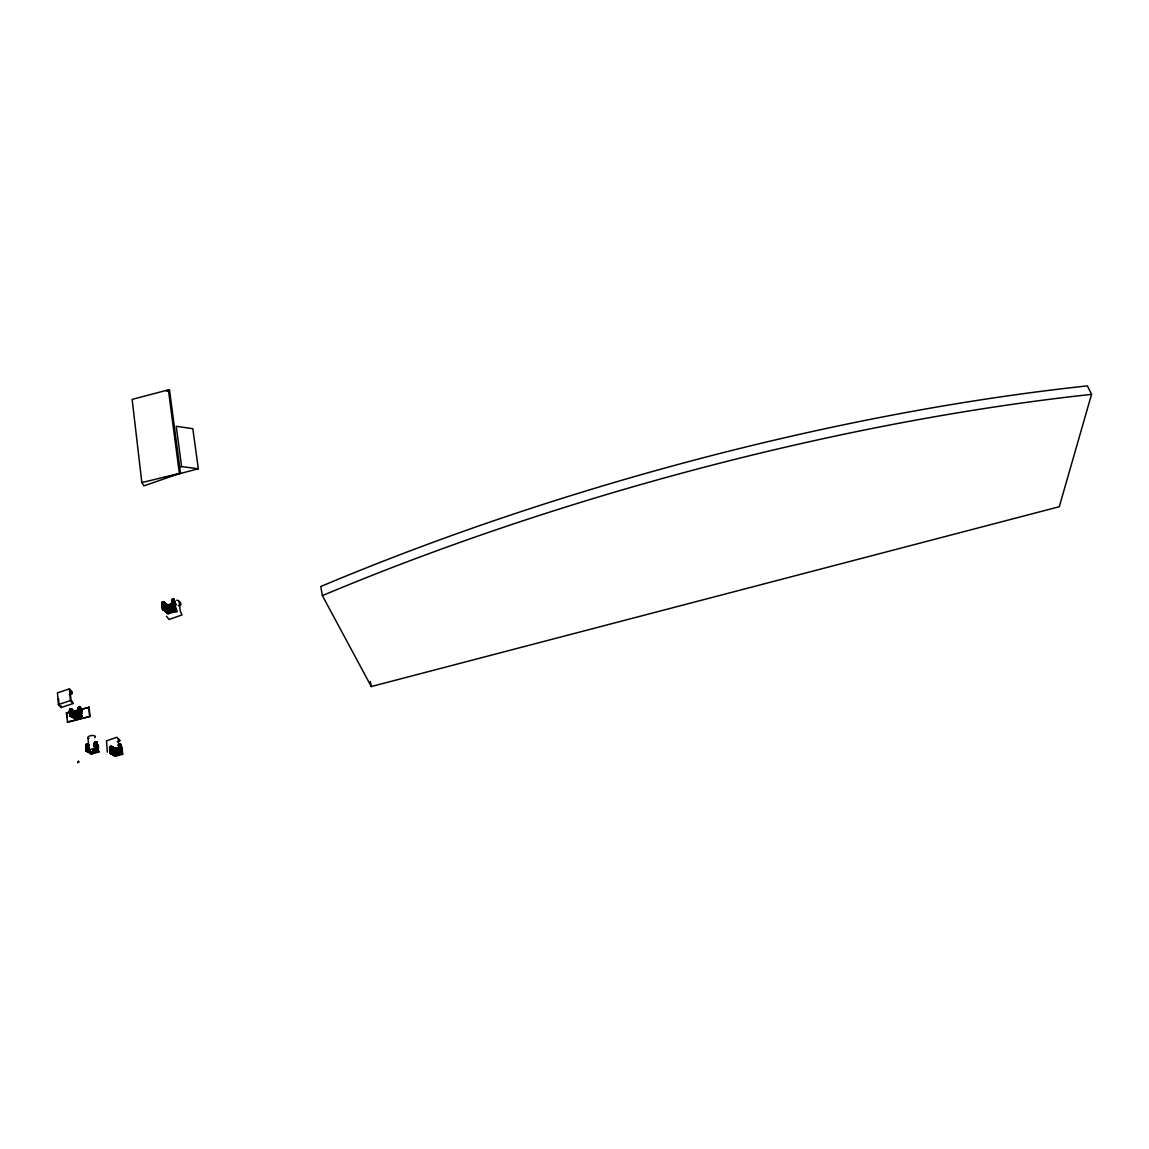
<?xml version="1.0" encoding="UTF-8"?>
<svg xmlns="http://www.w3.org/2000/svg" width="1149" height="1149" viewBox="0 0 1149 1149"><rect width="100%" height="100%" fill="white"/><g stroke="black" fill="none" stroke-linecap="round" stroke-linejoin="round"><path stroke-width="1.5" d="M82.182 716.99C81.938 714.836 75.719 715.166 78.793 706.922C82.01 703.087 81.45 724.674 79.856 712.064M120.832 745.744L119.798 744.006L120.875 744.681L119.841 744.451L120.056 746.907L120.875 744.653L119.137 744.265L120.746 753.859L119.367 753.615L119.065 750.57L121.392 753.169L119.855 751.475L121.22 753.313L118.16 754.95L119.151 744.193L120.832 744.552L121.449 750.383L119.022 750.627L118.29 738.62M120.329 745.414L120.329 744.092L120.688 751.819L121.277 750.139L119.309 750.484L119.424 744.179L118.376 745.112L118.936 745.758M69.629 710.326L71.037 709.048L73.292 710.944L75.705 711.145L76.452 715.037L78.132 715.023L78.491 713.543L80.689 714.865L78.491 713.472L79.654 716.99L80.947 715.64L79.87 712.165L80.803 712.71L79.238 712.998L79.468 706.75L80.502 707.396L79.798 709.651M71.841 716.445L70.936 709.034L71.841 716.445L69.974 715.798L71.597 715.741L72.918 717.579L73.68 716.703L73.076 710.843L71.827 710.211L75.173 711.49L78.778 710.613L78.85 713.5L80.961 713.098L80.416 713.859L80.803 712.811L79.195 712.768M79.654 716.99C78.118 717.091 79.353 713.443 77.73 715.238C75.978 721.888 75.216 707.296 76.222 717.22C73.751 720.006 71.841 715.181 71.812 715.238M80.258 714.391C75.935 709.048 79.913 704.639 78.706 707.913M82.197 713.673L81.967 710.972C79.698 703.676 78.132 709.005 78.319 707.253M81.967 710.972L80.559 708.804L81.708 710.556M88.143 751.374L86.276 750.958L87.942 750.915L88.186 751.647L86.505 751.187L91.647 754.017L98.512 752.15L98.34 745.787L96.66 744.38M98.814 751.762L95.453 749.335L98.182 752.308C93.758 748.114 97.421 738.304 96.301 742.699C97.751 741.249 89.723 742.498 97.047 749.737M114.699 748.502L115.058 751.001C111.238 739.697 110.993 757.248 111.798 753.643C107.676 752.595 119.726 759.015 115.46 751.202M119.869 754.333L118.692 754.807L118.39 752.336L116.983 752.538L116.106 751.389L117.141 748.071L118.993 747.554L115.618 748.717L111.97 747.784M164.996 604.403L165.197 605.15C165.226 603.843 169.205 605.509 170.885 604.388C175.38 600.252 169.205 609.544 171.388 604.503C174.217 600.841 170.296 608.51 174.964 605.868C171.689 610.607 174.346 600.482 171.115 604.618C167.84 606.327 165.126 604.259 163.776 602.263C169.535 610.938 160.271 611.483 169.09 611.814C166.203 601.516 172.709 614.026 167.309 612.216C161.707 611.527 166.576 605.825 163.847 602.019M172.407 603.57L172.307 607.534L174.907 608.913L174.806 609.961L169.693 612.302L169.564 609.114C170.526 597.825 182.806 625.142 173.858 602.794L174.878 604.144M70.764 709.062C72.976 707.08 72.229 720.653 72.646 715.138M71.827 710.542L73.421 712.107L71.913 710.01L73.119 717.665L75.676 717.78L75.173 711.49L76.193 711.087L74.369 711.059L75.446 711.49L75.949 717.766L77.601 716.66L77.615 715.267L78.146 717.493L81.076 714.951L82.426 716.373M78.692 710.312C79.295 713.428 78.706 712.222 76.653 712.911C73.55 709.594 81.866 710.786 76.207 711.231M78.089 708.244L78.75 707.497M77.859 716.703L78.304 714.85L78.908 717.321L78.132 715.023L77.902 716.933M77.73 717.22C77.5 716.459 82.57 716.717 79.884 712.265M80.157 707.54L79.741 706.764L79.87 707.698M97.234 747.827C97.435 746.563 97.665 752.509 90.197 752.897C88.286 751.446 87.927 750.757 89.679 751.575C95.755 752.696 86.52 753.399 90.958 752.064A3.749 1.537 -7.5 0 1 90.872 749.335A3.749 1.537 -7.5 0 1 96.573 749.967L98.613 752.064M112.401 754.534L111.381 746.433L109.816 747.611M112.559 747.18L110.534 746.922L112.099 746.577L112.372 754.146L113.622 755.065L114.268 751.13L113.607 750.728L113.593 751.647L113.363 748.329L111.324 746.347L114.785 748.703L118.979 747.496M119.798 750.297C119.869 750.958 120.688 753.873 117.873 754.031C115.029 754.304 116.308 747.338 115.518 754.52C116.48 757.708 115.92 744.523 115.618 755.252C111.051 756.085 115.46 748.444 111.755 747.31C111.036 746.635 108.839 747.74 110.721 746.39C114.196 749.392 109.6 755.396 111.798 753.543C111.683 755.654 109.27 738.807 115.704 751.489C117.026 758.685 114.081 752.021 112.401 753.457C113.392 756.301 114.929 749.205 111.482 746.778M164.522 609.746L163.086 601.961L163.876 610.148L162.943 609.961L164.379 609.817L162.785 609.832L164.537 610.162L164.077 609.473L165.355 608.783L162.842 609.904L164.522 610.306L163.733 601.99M75.26 711.389L75.963 713.816L76.308 711.418L76.538 712.998L75.705 717.579M78.75 761.414C77.213 762.247 78.692 761.888 78.391 761.485M94.936 752.308L93.428 752.839L93.773 750.369C93.457 754.161 91.762 752.609 93.988 750.326L94.534 752.595L97.392 750.771L93.959 752.667L93.543 750.369M113.78 754.06L112.861 754.721L114.096 751.288M164.637 609.243C160.917 610.765 166.232 609.071 162.698 609.631C164.652 608.166 164.336 610.076 164.795 608.482L164.02 602.234L162.081 602.234L163.172 602.665M71.798 716.186C67.719 711.461 72.387 701.723 72.042 716.962M74.886 717.752L74.628 713.687L75.173 717.68M86.721 744.193L85.687 745.098L87.583 744.696L85.687 745.098L87.353 744.164L88.243 751.906M85.73 744.954C89.047 745.701 84.609 743.504 87.683 745.083M114.828 751.245C113.421 749.392 116.25 754.146 114.34 755.152C113.191 756.803 113.909 746.994 113.593 753.859C112.703 738.735 109.715 750.886 113.694 754.405M162.641 603.383L161.636 602.909L162.828 602.607M163.79 602.378C160.975 602.205 162.196 602.88 162.612 602.593M162.239 602.291L162.612 608.769L162.253 602.22L161.865 603.34L163.259 601.947L164.206 608.783M71.798 716.315L69.974 715.798L71.655 715.999M77.514 715.296C78.089 717.278 76.61 719.389 76.452 715.037C75.935 717.938 79.453 718.642 77.73 715.238M78.764 717.12L78.505 713.414L80.961 715.511L79.899 712.897L80.674 712.667L79.353 713.17L80.473 712.639M87.942 737.557L89.148 750.656L88.387 751.604L89.004 750.311L89.292 751.403L88.487 751.992L89.148 750.484L88.401 751.748L89.593 751.647L88.803 752.336L89.407 751.403M95.065 746.218C96.746 751.532 97.047 750.943 96.602 751.403M95.525 747.985C97.694 752.38 95.252 747.841 96.918 748.617C95.482 750.268 96.717 739.252 96.76 742.469M97.22 748.013C96.243 748.789 98.484 749.105 95.654 747.942M97.277 748.085C95.841 752.782 98.656 742.527 96.013 741.737M115.259 754.749C115.475 747.295 116.135 748.588 117.04 748.157M121.449 750.354C119.841 751.575 123.101 749.981 119.884 750.642L119.913 753.543L121.018 753.6L120.099 750.441L120.889 753.73L120.142 753.83M172.795 599.505L173.829 609.229L175.668 611.685L168.214 613.623C165.327 605.911 169.276 605.94 168.041 611.483M173.427 606.299C180.02 607.433 170.626 595.326 174.145 599.577C174.117 601.272 173.427 598.572 174.002 599.448C172.551 597.638 173.743 609.702 173.197 605.954M78.434 761.873L77.83 762.433L77.988 761.658M74.958 717.565C77.672 713.716 73.608 710.886 70.663 709.134C68.48 710.082 71.425 710.527 69.558 709.551M72.358 715.123C70.922 721.242 67.001 708.315 70.735 710.154M71.195 716.244C71.181 719.059 69.629 709.565 70.506 709.407M72.344 715.238C69.199 717.22 69.457 706.463 70.477 709.579M78.046 710.7C75.863 715.109 79.267 706.807 77.658 712.524C77.873 707.741 79.166 713.917 77.974 710.599M78.735 707.166L80.358 707.152M112.487 747.065L113.334 753.672L113.593 750.714L114.44 751.173L114.354 755.223L115.518 756.301L122.57 754.247L122.167 748.042L120.846 745.873L122.124 747.942M120.544 751.618L121.449 750.383L120.659 751.503L121.449 750.412L120.817 751.331L119.755 744.064L120.832 744.552L119.869 743.992L120.875 744.681L119.999 744.135L118.404 745.514L120.832 744.552L119.841 745.17M122.182 748.143L120.803 746.132L121.377 747.64M175.668 604.704L174.102 601.142M74.398 713.802L73.407 713.4L73.407 714.319L73.148 710.872L71.798 709.981L73.45 711.992C73.881 707.612 74.139 719.102 75.015 717.335M74.699 718.8L73.206 717.148L75.317 718.929C72.717 717.68 76.94 714.003 75.733 711.475L76.049 713.586L75.935 711.073M79.927 707.482L79.425 706.764L79.927 716.732M80.085 713.285C81.522 713.256 79.812 713.658 80.487 713.141M96.961 742.484C95.827 738.577 97.205 752.724 98.196 750.857C96.473 747.511 94.534 748.976 97.392 750.498M118.606 747.927C121.277 749.019 114.685 751.848 117.112 748.416C120.243 744.581 118.088 754.362 118.864 747.568M116.609 748.258L116.178 751.101L116.365 748.301L113.65 748.157L115.13 755.166M120.185 754.247L118.907 750.915L121.492 753.098L120.573 744.322L121.263 752.222L120.085 751.891L122.57 754.247L118.921 751.087M172.968 603.11C164.293 603.211 173.485 616.826 165.068 609.387M170.885 604.388L170.957 606.6L169.406 604.834L170.181 606.887L169.894 604.963L164.824 604.144L167.438 604.747L168.214 607.965M172.795 606.141C177.836 617.07 171.215 595.469 174.447 600.08M70.52 710.139L70.663 709.378M75.733 711.375L76.222 713.314L77.787 710.671M78.103 761.672L77.644 761.931M80.818 716.244C79.741 712.811 81.565 712.71 80.315 713.213M93.658 750.369L93.701 751.819L93.414 750.354C94.232 753.184 87.626 751.992 91.647 754.017C87.381 751.834 91.36 752.25 89.995 752.466M80.918 713.084L79.094 713.673L78.836 716.229L78.778 713.802L81.579 716.2M117.787 748.229C118.548 753.155 117.27 746.218 118.017 748.071M74.426 713.888C72.674 711.748 76.265 716.287 74.383 717.694M75.03 717.105C71.525 714.951 72.459 717.062 72.631 715.353C72.703 719.245 70.376 706.247 73.076 710.843M118.376 745.112L120.616 744.394L118.936 745.399M118.692 744.552L118.534 745.615L119.352 744.135M119.18 744.337L118.62 745.543M118.462 744.969L119.108 744.351L118.577 744.969M120.846 753.643C124.293 754.304 116.164 749.708 120.674 752.064M167.266 607.72L166.533 607.29L166.131 612.029L165.93 611.268L168.214 613.623L165.916 611.225L167.237 612.115L167.553 611.282L166.792 604.992L163.934 602.162L165.628 604.46L166.232 610.636L165.384 611.067M165.456 604.202C162.54 596.302 167.467 614.974 165.513 611.383M165.959 611.541C168.644 615.505 165.269 593.631 165.399 610.851C165.384 608.281 165.083 610.22 165.614 609.501M165.499 610.033L165.643 609.157L164.968 610.55M165.212 610.291L165.643 609.415L165.341 610.363M174.217 600.137L173.829 599.361L174.045 600.338M88.128 751.503L86.276 750.958L85.787 744.71L86.893 744.107L88.186 744.451L88.832 750.24L86.635 751.231L86.405 744.308L85.73 744.969L87.425 744.092L88.645 745.04L87.338 744.078L88.473 752.25M88.171 750.441C87.223 750.455 87.97 754.261 87.08 744.121C90.9 754.606 83.374 750.699 88.1 750.9M111.467 746.678C108.71 747.209 111.539 747.152 111.036 746.778C108.954 743.188 113.22 763.697 110.405 748.976M110.39 747.381L110.203 746.606L110.089 747.353M121.162 753.155L119.209 750.441L119.352 753.5L119.051 750.742L119.999 751.762L119.295 750.383L119.352 753.5L118.921 750.843M164.393 610.263L162.641 609.688L164.379 610.047M167.467 608.238C168.084 618.851 161.162 590.916 166.677 607.749M172.925 603.211C173.212 611.57 171.819 600.712 172.307 607.39C174.203 609.071 172.091 602.248 172.264 603.929C173.844 606.773 167.668 614.701 174.059 610.679C176.257 609.659 173.485 608.08 172.307 606.916C170.311 599.505 175.237 607.146 172.767 606.931C171.488 585.861 172.723 615.045 173.571 607.103M86.232 744.308C85.687 744.293 87.123 745.486 87.511 744.681C83.575 741.45 88.545 759.618 86.965 744.337M96.43 751.058L95.051 752.035M111.51 747.496C106.972 746.204 114.871 745.945 114.44 751.173M166.864 607.606L166.059 607.132L166.548 610.693L166.059 607.29M173.844 600.324L174.088 599.548L173.858 600.439M122.397 754.419L120.631 753.385L120.171 750.326L120.171 753.342M164.494 608.941L163.833 609.544L162.957 601.975L164.522 602.536L165.47 611.699M172.594 606.299C173.93 610.737 172.206 600.812 172.795 606.471C171.646 608.539 175.567 613.796 173.556 606.686M72.172 716.502C72.962 715.712 72.933 717.278 72.789 716.847C75.848 705.012 71.626 724.804 74.742 714.549M73.191 710.858C72.157 717.967 75.303 721.242 75.173 711.49L75.59 714.175M120.458 750.441L120.889 750.8M162.239 602.722L162.426 609.343L163.689 610.133L164.178 609.315M169.334 612.331C174.246 612.589 167.524 603.871 172.709 603.685M119.194 754.634L118.85 751.805L119.194 754.692L118.39 754.821L117.873 752.595L117.873 754.031L115.877 754.29L115.604 748.358L114.268 748.459M173.844 609.76L174.002 608.755L174.361 610.378M74.599 714.333C72.703 707.712 74.412 712.251 70.75 709.12M72.847 716.559L72.43 715.64M120.947 753.529L121.923 753.557L121.435 752.911L122.182 754.548M169.679 612.23L169.133 608.654L170.957 612.044M75.733 717.364L76.452 715.037L76.926 716.904M80.286 713.931L80.89 713.227M95.353 742.872L96.875 742.283M166.332 611.44L167.395 612.719L166.275 611.799L167.065 607.893M176.4 610.952L172.249 607.146L174.591 608.812M174.418 609.027L174.016 609.961M74.786 714.463C77.198 712.567 73.723 719.59 76.753 717.507M80.1 715.841L79.899 712.452M85.916 745.371L86.146 744.523M98.757 751.877C97.148 752.021 91.934 744.954 95.424 741.952M165.255 604.977L165.197 605.106C166.519 602.765 165.858 609.214 167.28 607.821M165.887 611.929L166.792 611.483M79.338 713.328C77.96 711.877 80.645 717.12 79.338 712.725M88.76 751.69C90.168 750.828 87.252 750.886 87.64 750.441M172.623 599.879L174.375 599.993L175.696 610.133L174.102 607.835L173.183 599.318L174.447 600.108M174.318 599.936L173.413 600.281L174.26 599.835M80.602 712.696C77.428 712.811 80.171 716.775 81.766 717.235L76.926 718.498M111.439 747.08L109.887 746.749M96.775 749.119L96.889 748.243M97.636 751.59L96.545 742.024L96.889 744.021M112.674 752.48L111.611 753.845L111.884 752.466M117.758 752.624L118.333 754.735M120.53 751.489L120.904 750.613M89.723 752.236L90.426 753.27L89.737 749.407L90.024 751.848L89.148 752.193M71.195 716.172C69.299 716.674 71.927 714.405 71.784 715.77M174.705 606.241L174.102 607.663L175.021 605.925M110.677 746.951L109.6 747.338L110.146 746.577M173.327 611.282L171.46 604.36L172.12 603.914L172.077 606.816L171.23 604.46M74.24 714.046L73.55 717.148M173.93 608.338L172.896 607.706L174.16 608.295M163.373 609.544C162.928 608.525 162.828 611.857 163.847 608.424M166.533 610.938L166.648 607.433M171.258 610.952C171.445 604.905 175.898 612.546 169.377 611.67M88.617 745.17L87.554 744.408M88.674 751.259C90.498 750.627 86.434 751.389 87.769 750.067M87.539 751.446L86.276 750.958L87.654 751.101M114.397 755.08L114.814 754.218M114.656 754.304C116.006 748.918 112.071 746.218 113.507 749.435L111.913 747.022M113.363 754.376L113.363 755.094C116.638 756.157 112.645 756.301 113.866 751.776C114.656 750.196 112.128 757.162 114.843 754.462M167.682 611.842L166.706 612.072L166.921 608.352M115.992 754.52C116.451 748.976 115.345 745.672 115.992 751.417C115.877 746.132 115.044 753.083 114.44 754.39M111.137 752.437C110.907 754.936 109.916 754.591 110.591 746.663M113.019 752.652C110.85 754.117 110.649 753.5 111.194 752.796M72.746 717.249C75.432 716.43 71.137 709.68 73.737 711.619L71.54 709.22L72.789 715.956M87.985 751.518L86.692 750.283L86.247 750.915M70.965 714.922L69.988 715.64L72.33 715.353M69.917 715.296L71.023 716.057L71.841 714.893M80.444 713.558L80.703 713.558M89.579 751.762C90.556 753.256 88.904 751.231 88.961 751.819M97.004 748.789L97.205 748.243M120.516 744.796L119.855 744.006L120.731 744.408M173.657 600.338C173.887 598.844 171 599.95 171.761 601.071M166.806 611.9C171.215 612.891 166.763 598.572 167.266 608.065M171.79 600.625L172.637 599.563M172.465 599.922C169.808 599.002 176.659 624.237 172.35 603.986M171.689 600.424L172.479 599.548L173.93 610.622M171.977 603.857C173.197 608.166 173.743 609.415 171.388 604.503L171.287 606.284M72.085 709.407L72.315 710.139L71.913 709.306M73.737 711.619L71.468 709.278L72.286 709.723M90.067 752.365L90.67 751.906L90.857 753.356M95.927 742.915C99.058 740.358 90.34 742.082 95.453 749.335C94.347 749.047 96.401 748.258 96.933 751.36M168.573 608.223L168.573 604.834L169.463 607.649L169.147 604.963M72.157 716.373L72.775 715.511M72.215 715.813L72.775 715.798M96.674 742.283L96.013 743.087L96.846 742.297M96.085 742.857C96.013 740.401 97.335 742.972 96.013 743.116M112.918 748.2L113.564 749.22M120.817 751.259L121.291 750.814M80.746 715.884L78.635 713.112L79.295 716.358M113.248 754.721C112.545 753.342 112.904 752.523 112.975 754.204M166.706 611.024C164.867 612.518 165.542 608.884 166.045 610.78M78.735 707.339L78.175 707.698M89.45 752.81L91.532 754.046M111.467 747.223L109.6 747.31M116.049 751.547C114.512 759.13 116.624 750.871 115.905 748.688L116.293 750.771M79.97 709.594L79.956 708.516M80.487 715.425L78.821 712.998L79.051 716.129L79.152 713.156M94.534 752.595C91.848 752.566 89.091 753.471 90.556 751.992M80.272 714.549L78.549 713.687M172.853 606.385C175.366 607.95 173.916 605.58 174.806 606.184M174.002 608.755C170.856 613.595 167.495 609.458 168.329 605.02M75.317 718.929L73.55 717.579L73.723 713.902M78.75 708.43L78.663 707.554M78.218 710.8L78.534 712.739L78.577 710.728M166.318 607.735L166.548 610.693M162.971 608.625C162.914 609.961 162.181 609.645 163.488 609.717M87.97 744.207L88.66 744.983M88.013 744.653L88.53 745.155L87.827 744.193M77.658 716.875L77.4 715.31C76.265 719.834 75.432 713.17 75.733 711.475L76.021 713.658M165.485 604.589L166.361 604.776L166.504 607.448M174.059 599.835L173.513 599.85M94.462 742.8L96.588 742.455L95.295 742.139M95.223 748.157L95.582 749.32L95.281 741.924L94.62 743.36M96.775 743.705L96.229 743.116M116.078 751.748L115.747 754.634M172.508 599.692L171.905 600.352L172.407 599.548M86.577 750.383L87.08 750.871M95.338 749.091L96.961 749.967L95.999 748.933M97.119 748.545L96.588 748.545M71.396 715.669L70.017 715.755L71.554 715.841M112.875 752.667L112.616 752.954M116.882 748.128L117.701 749.794M81.407 710.47L80.602 709.464M170.267 604.446L170.052 606.543M69.716 709.378L70.879 716.028M71.798 715.353L70.075 715.913M89.823 752.006L89.766 749.421M87.18 751.073L86.864 750.886M168.745 608.553L168.601 605.121L169.305 608.022L167.596 604.69L168.443 607.864L167.582 608.597L167.811 612.202M112.243 753.485L113.09 752.753L112.746 754.089M174.03 610.823L169.363 612.158M174.978 606.284L174.303 607.404L175.007 606.169M94.749 743.058L95.022 742.039M110.433 752.652L110.821 753.758L112.774 752.509M71.195 715.583L69.859 715.41L70.678 716.042M79.238 713.371L80.1 716.617M174.145 602.564L175.653 604.589M117.327 748.473L117.227 749.952L117.112 748.229M120.042 746.821L120.645 745.816M120.3 746.06L120.343 745.672M120.53 745.974L120.329 746.635M120.243 751.748C121.205 754.117 118.16 748.401 119.352 753.5C120.099 747.999 118.232 752.753 120.588 753.888M121.22 752.911L120.444 752.121M92.581 752.868L92.552 751.977L91.231 752.882M163.072 609.688L163.144 610.047M174.389 607.275L175.151 606.442M161.693 603.196L161.966 602.406M172.881 610.406L172.551 606.5L173.671 610.966M94.577 742.627L95.252 742.082L94.448 742.915M76.926 712.753C76.279 713.342 78.663 710.082 76.193 711.087M71.497 709.306L71.597 709.508M165.758 610.679L165.858 610.435M71.999 709.536L72.746 710.771L72.057 710.211M163.704 602.09L166.418 607.419M164.724 603.383L163.948 602.277L164.609 603.742M174.26 607.16L175.05 606.686L174.045 607.39M111.496 752.968C110.606 753.916 109.37 753.471 111.841 753.055M171.589 600.97L172.12 599.721M174.231 607.534L174.95 606.844M74.527 714.52L74.814 716.861L75.619 716.89L75.59 714.29L75.906 716.89L75.92 714.261L76.696 716.933M86.793 751.446L86.778 750.742M95.941 743.977L96.617 743.188L95.927 743.662M89.177 751.216L88.861 751.618M174.361 609.616L174.131 608.798M70.62 715.999L69.859 715.497L70.692 716.301M73.723 714.348L73.68 716.603C74.412 709.823 72.215 718.843 73.163 716.832M78.692 714.276L78.836 716.229L78.778 713.802L80.617 714.937M162.11 602.765L161.952 602.507M86.979 744.538L86.146 744.753M113.751 751.417L113.938 754.017L113.679 751.618L114.641 751.216M71.109 714.893L70.032 715.281M70.549 716.258L69.974 709.235M111.324 747.468L110.864 746.52L111.668 746.793M174.303 606.27L173.499 606.557M89.076 751.331L88.545 751.274M165.039 604.259L165.973 604.633C166.102 613.379 165.442 597.624 167.495 607.878M69.457 710.139L69.845 709.464M110.275 747.08L110.591 753.284L111.697 753.256M96.573 748.114L96.99 748.186M75.202 717.579L75.001 714.477M164.623 602.378L164.321 602.22M75.216 714.577L75.489 717.005M75.489 714.075L74.125 711.03L74.039 714.104M115.92 755.18C118.606 750.757 116.652 754.864 117.557 754.907M116.968 754.563C118.088 758.11 115.173 749.952 117.026 754.189L116.767 752.423M70.348 709.637L69.672 710.154L70.663 709.723M79.899 709.148L81.033 709.838L80.502 709.292M93.428 752.839L93.083 750.254L93.055 752.035M113.507 749.435C111.065 746.951 115.632 748.387 114.268 751.13M116.738 754.936L118.132 754.074L118.088 752.523L119.137 753.6L119.022 751.231L119.424 754.534M69.931 709.895L70.563 716.071M119.065 751.274L120.2 753.643L119.209 753.816M165.068 603.929L166.174 610.478L165.284 604.374L167.539 604.992L166.418 604.575M168.558 611.268L168.846 608.194M168.86 604.891L169.406 604.834M87.841 750.871L89.105 750.642M120.042 751.029L121.263 750.814L120.473 750.828M113.507 751.532L113.076 748.013L113.665 750.986M168.702 611.153L168.156 608.553M94.635 743.13L94.807 742.383M96.487 749.062L97.033 748.502M173.829 609.401C173.384 610.349 173.011 610.033 172.135 604.13C173.772 607.634 170.425 613.408 173.355 611.038M113.09 752.997L112.932 753.615M74.197 714.261L73.68 716.703M115.704 751.992L115.877 754.29M164.594 602.751L165.671 611.814M80.674 716.2L79.54 707.037L80.315 707.468M120.717 752.983C116.724 747.669 122.699 755.525 118.577 753.945M1091.55 394.366L1059.277 506.723L371.271 686.542L322.381 595.613L320.772 586.507A943.386 298.453 -15.7 0 1 1087.414 385.892L1091.55 394.366A945.613 296.011 -15.7 0 0 322.381 595.613M73.091 716.631L72.904 710.944L73.45 713.644M162.627 603.254L162.023 602.895M91.762 752.897L92.092 752.121M119.079 745.055L120.142 744.38L119.237 744.595M95.008 748.918L95.827 748.128M75.446 714.664L76.193 716.875L76.093 714.649M90.053 752.839L90.34 752.667M174.806 605.782L173.327 606.471M74.096 718.154L73.852 717.378M119.51 751.532L119.18 750.886M80.847 714.807C78.549 703.705 80.487 703.978 81.033 715.037M173.082 610.004L172.537 606.83M79.252 716.258L78.793 713.414L79.453 716.272M120.473 752.423L121.263 752.523M161.808 602.794L162.885 609.631M87.037 751.144L86.893 751.058M86.606 750.958L86.879 751.13M167.625 608.496L167.783 611.455M171.876 611.799L171.876 609.272M70.376 716.129L70.348 715.08M94.807 752.523L94.419 750.139M79.41 716.157L79.453 713.055L80.258 715.813M109.887 746.807L111.295 747.08M80.617 709.752L79.999 709.091M80.114 715.224L80.43 712.797M120.099 745.04L120.358 744.078L120.099 744.94M79.683 715.956L79.367 712.954M112.056 747.654L113.823 748.315L114.44 750.929M79.511 715.956L79.784 713.127M174.016 599.534L173.154 599.62L174.016 599.749M115.676 751.202L116.092 748.301M116.207 750.972L115.891 748.502M173.398 610.047C174.677 608.568 172.738 605.25 172.623 607.045M119.927 744.006C119.898 745.471 119.539 743.776 120.573 744.495M166.217 608.094L166.361 610.593L166.232 608.209M118.792 745.227L119.64 744.839L118.462 745.572M173.355 609.918L173.341 607.146M96.257 751.073L96.645 750.125M78.606 713.859L78.635 713.112M90.929 752.94L90.527 752.222M75.733 711.475L75.906 714.089L75.69 711.102M113.22 748.444C114.239 748.66 110.879 745.931 113.765 751.001M174.691 609.904L174.677 609.099M120.114 753.543L120.975 752.753M172.221 607.089L172.738 606.844M109.974 747.152C108.94 749.924 110.247 754.362 111.137 753.428M73.421 712.107L72.559 710.901L74.398 711.145L74.628 713.687L74.039 711.087M96.588 748.976L96.947 748.588M87.223 744.164L88.516 744.753M120.573 750.125L119.855 750.527M114.929 751.963L115.518 754.39L114.512 754.893M172.565 606.528L173.37 607.677M172.494 606.615L173.197 607.677M94.922 742.857L96.301 742.699M90.972 752.854L92.092 752.236M78.706 713.486L79.425 715.899L79.367 713.644M78.821 713.802L79.051 716.129L78.994 713.357M78.864 713.658L79.238 716.014M114.685 751.949L115.288 754.39M165.499 609.889L165.442 609.444M171.144 611.67L172.106 611.627L172.048 609.128M165.154 609.415L165.355 608.783M95.712 748.545L95.209 749.105M114.627 755.108L113.492 754.936M74.254 714.577L74.139 717.206M166.576 604.834L167.381 607.534M114.469 751.906C115.69 754.922 111.252 754.778 115.388 756.329M168.731 607.835L168.314 604.92M174.117 609.817L173.082 610.765M165.528 604.46L166.26 604.791M174.303 607.519L174.749 606.485M116.02 751.834L116.164 754.275M79.913 707.324L80.43 714.477M118.792 753.873L118.85 751.805L119.022 753.902M171.79 610.923L172.652 610.406M78.017 710.886L78.362 712.624M121.22 753.313L120.286 753.715M172.422 606.715L171.46 604.36M113.177 748.157L113.636 750.728M174.734 610.378L176.041 611.498L174.217 609.027M88.545 751.116L88.746 750.699M94.922 751.705L96.674 751.604M166.418 608.295L166.993 610.88M117.069 752.581L117.6 755.065M113.938 751.69L114.268 754.232L114.627 751.518M96.042 743.446L96.66 743.719M75.087 711.116L75.044 714.06M116.566 750.412L116.48 748.631L116.652 750.326M79.468 706.894L79.382 706.807M80.502 716.258L79.942 715.856M174.49 608.08L173.154 599.433M73.148 713.5L73.019 711.044L73.249 716.488M167.51 604.747L168.53 604.719M172.249 600.295L172.982 600.381M80.904 716.143L82.082 717.077M119.338 745.026L120.487 744.308L120.86 751.92M79.195 713.457L79.856 715.64M173.37 599.29L174.806 608.352M97.363 751.216L98.412 752.222M90.843 753.514L90.11 752.25M115.23 748.315L114.483 748.487M117.428 754.247L117.413 752.638M79.798 715.856L79.295 713.457M78.735 713.27L79.051 716.129L78.721 707.095M111.338 747.223L111.352 752.882M173.011 607.189L171.603 606.356M75.805 714.52L76.207 716.99M119.999 753.342L120.013 750.556L120.228 753.141M118.404 752.336L118.663 753.801L118.735 751.992M169.42 604.934L169.233 607.175M114.11 755.108L114.311 755.554C112.904 754.419 114.756 755.985 115.733 754.764M79.654 716.272L80.832 715.626L79.927 712.653M73.234 717.493L75.202 718.944M166.318 607.62L166.174 610.478M77.888 717.565L77.04 717.651M173.197 610.047L172.235 607.965M173.542 610.607L172.479 610.636M119.395 750.326L120.329 753.026M72.947 711.274L73.866 713.673M113.349 750.828L113.062 748.286M170.224 607.304L171.072 606.974M96.229 751.547L94.706 751.776M96.301 747.884L96.229 742.01M119.367 750.871L119.74 753.27M111.755 747.31L112.961 748.128M73.163 713.917L73.507 716.516L73.263 714.075M73.119 713.73L72.89 711.03M165.916 607.16L165.973 604.633M110.419 753.026L111.036 753.615M77.313 710.829L77.385 712.567M96.487 751.848L94.29 752.035M120.257 754.117L118.893 754.204M121.234 750.153L120.415 750.34M172.565 599.534L172.048 600.309M172.838 600.424L171.991 600.065M117.227 741.737L120.257 740.732L116.839 737.285L106.527 740.818L107.331 752.135M73.895 713.845L73.522 711.145L73.651 713.673M119.367 753.615L119.381 751.015L119.697 753.428M117.054 750.053L116.624 748.502M110.936 753.485L111.798 753.543M79.31 716.761L78.563 716.717M94.319 752.15L95.827 752.207L95.626 751.245M166.289 607.232L165.7 604.36M111.812 747.137L112.645 747.913M117.155 749.995L117.054 748.53M118.677 747.597L118.921 750.168M119.582 754.39L118.534 754.563M118.591 748.042L118.433 749.809M171.761 610.794L171.402 609.142L171.991 610.708L172.321 608.812M76.638 715.152L77.342 717.68L76.207 717.895M78.52 716.603L78.592 714.477M78.908 717.249L77.457 717.163M178.066 605.624C184.199 606.385 179.115 599.419 176.702 600.295M72.315 693.493L72.172 691.827L69.414 688.869L57.45 692.861L58.384 704.581L61.184 707.497L73.163 703.504L70.936 699.64L70.247 691.267L72.315 693.493L69.328 694.484M58.384 704.581L70.391 700.588L73.163 703.504M77.615 762.692L78.821 762.29M166.562 391.306L169.564 390.33L180.479 473.187L143.998 485.84L141.844 482.58L132.135 399.378L168.4 389.856L169.564 390.33M94.462 751.733L94.204 750.254L93.959 752.667M117.801 748.056L118.606 749.88M178.512 467.557L181.585 466.566L198.346 468.778L192.802 428.678L176.257 426.293L181.585 466.566M73.953 713.586L73.033 710.944L74.211 711.073M77.385 711.001L78.204 712.552M118.16 754.189L118.189 752.48M141.844 482.58L180.479 473.187M164.364 477.682L198.346 468.778M164.02 608.396L162.44 609.013M171.388 611.469L171.531 611.799M66.455 712.811L89.134 707.353L89.952 716.459L67.561 722.319L66.455 712.811L67.188 717.752M68.523 712.739L89.134 707.353M67.188 721.945L89.952 716.459M118.433 754.879L116.451 755.281L117.485 754.591M87.324 750.24L87.209 751.231M170.741 611.211C170.626 607.634 169.679 610.076 170.641 612.101M165.14 604.216L164.307 603.34M77.443 717.048L76.48 717.321M167.309 612.216C172.652 609.803 166.16 603.541 169.98 611.081C168.889 608.826 172.149 609.056 171.503 610.88M170.899 611.857L169.995 612.101M170.196 611.311L170.54 609.415L171.258 610.823M110.879 746.692L110.706 747.252M76.452 711.288L76.222 713.314M170.497 611.397L169.377 612.044M91.302 754.031L89.493 752.15L90.326 752.968M162.727 609.53L162.641 609.688M74.527 718.441L73.795 717.752L74.513 718.24M96.746 749.88L96.099 749.407M117.528 752.652L117.873 754.031M77.715 712.509L77.672 711.116L77.917 712.509M167.955 613.667L166.275 611.799M117.93 749.766L117.859 748.315L118.146 749.766M169.363 611.268L167.869 612.115M73.522 710.987L74.599 713.831M172.867 610.148L171.905 604.259L172.637 610.277L172.264 607.835M75.446 711.49L75.762 714.017L75.173 711.49M96.731 749.694L96.976 750.268M169.09 611.814L168.099 612.23M73.838 713.529L73.723 710.972L74.742 712.179L73.249 711.188L74.211 713.759M91.848 752.121L90.728 752.839M113.823 750.8L114.038 748.617M115.23 751.187L114.455 748.401L115.015 751.173M74.814 713.859L74.369 711.446M97.119 744.667L98.354 745.888L97.004 744.423L97.579 744.911M115.273 756.329L113.406 754.476M168.013 611.627L166.878 611.799M96.559 749.924L96.545 749.895A3.749 1.537 -7.5 0 1 91.101 751.977L91.389 752.107M113.378 750.771L113.22 748.372M164.379 609.315L165.183 609.128M114.613 751.116L113.536 748.387M74.211 716.861L74.053 714.534M115.719 751.029L115.618 748.717M120.702 753.27L121.535 753.859M169.966 604.834L170.756 606.643M114.297 754.85L114.412 755.597L113.449 754.62L114.728 755.913M110.218 753.126L109.643 747.338M165.212 608.999L165.169 609.803M174.433 609.171L174.059 608.51M116.365 752.049L116.968 754.433M71.827 709.665L70.879 709.077L72.1 709.436M167.596 613.566L166.117 611.627M92.897 750.153L93.328 752.236M163.991 602.177L164.451 602.823M172.752 607.491L172.135 606.773M169.808 606.672L169.262 605.063L169.391 606.988L169.578 605.02L170.181 606.887M170.009 609.329L170.454 611.139L170.713 609.702M78.477 762.218L78.333 761.27M170.526 604.819L171.158 606.571M81.407 716.373L82.254 716.904M114.512 755.338L113.492 754.721L114.239 755.496M81.091 715.439L82.326 716.804M122.167 748.042L120.76 746.276M118.965 751.087L119.683 751.647M81.091 715.037L81.737 715.884L81.134 715.296M114.742 755.64L113.421 754.52M97.004 744.365L98.354 745.888M97.421 744.767L96.631 744.423M81.033 709.838L80.545 708.947M97.593 750.685L98.843 751.647M175.065 609.501L175.639 610.248M121.277 747.022L120.803 746.132M120.875 746.62L121.521 747.353L120.832 746.003M122.742 753.816L121.535 752.954M98.024 751.288L97.521 750.096M170.67 609.401L170.986 611.024M121.923 753.557L121.449 752.825M175.467 610.464L175.021 609.702L175.567 610.363M80.861 716.2L81.766 717.235M175.079 609.286L175.696 610.133L175.079 609.157M171.517 609.501L171.56 610.737L171.172 609.272M170.526 609.702L170.311 611.038M169.463 609.027L169.664 611.124L169.808 609.458M167.165 612.302L168.214 613.623M169.32 607.074L168.874 604.992L169.463 607.649M166.447 611.957L167.022 612.676M175.079 609.042L175.179 609.501M169.018 611.153L168.86 608.352L169.334 611.139L169.061 608.525L169.664 609.358M166.907 612.632L166.39 612.115M169.305 608.022L168.601 605.121M78.807 713.472L79.051 716.129M172.02 606.643A1.752 1.451 -33.6 0 0 169.133 607.017A1.752 1.451 -33.6 0 0 170.497 609.128A1.752 1.451 -33.6 0 0 172.02 606.643L171.661 604.388L172.307 607.247M165.6 610.895L165.643 610.062M174.289 602.665L174.978 603.642L174.246 601.975L174.318 602.808M176.429 610.823L175.194 609.157M169.276 608.855L169.334 611.139L168.917 608.338M171.747 606.658L171.115 604.618L171.359 606.586M172.422 608.64L172.393 610.406L172.034 608.467M175.122 610.693L175.668 611.685M170.368 606.787L169.894 604.963L169.923 606.6M169.104 607.376L168.932 605.106M170.325 609.674L170.626 610.981L170.397 609.415M174.203 603.196L174.749 604.173M166.404 616.209L169.075 619.483L182.016 614.93L180.292 611.096L179.129 601.731M118.95 750.958L119.352 753.5M77.385 711.087L77.5 712.538M172.264 610.737L171.804 608.783M78.319 716.674L77.83 715.195L77.873 716.588M118.39 754.132L117.974 752.566M167.969 605.135L168.458 607.979M370.323 681.486L371.271 686.542M167.323 608.553L167.797 611.067M168.285 605.135L168.716 607.764M172.091 608.338L172.393 610.406L172.192 608.094M94.304 750.196L94.52 751.604M78.376 710.829L78.563 712.768M116.437 752.135L116.738 754.232M93.198 750.297L93.414 751.877L93.313 750.34M77.931 715.138L78.132 716.516L78.031 715.08M76.839 715.238L77.04 716.775L76.94 715.281M172.293 607.692L172.637 610.277M169.363 608.941L169.664 611.124M168.4 389.856L179.273 472.77M76.207 714.822L76.48 716.847M171.89 608.683L172.221 610.607L171.962 608.568M171.603 600.726L172.508 607.218M169.004 608.396L169.334 611.139L169.133 608.654M116.939 750.11L116.767 748.588L116.839 750.182M94.103 750.297L94.247 751.676M75.863 714.376L76.193 716.875L76.035 714.534M77.141 711.26L76.954 712.739M78.462 714.678L78.692 716.416L78.534 714.577M115.905 748.688L116.078 751.302M88.789 706.98L89.608 716.086M76.452 713.069L76.308 711.418L76.365 713.141M87.97 745.428L88.717 752.466M113.378 751.274L113.593 753.859M92.983 750.211L93.126 751.92M69.414 688.869L70.391 700.588M117.184 752.609L117.313 754.146M61.055 705.816L61.184 707.497M58.542 698.606L58.944 703.619M93.888 750.354L93.974 751.748M167.065 605.049L167.194 607.491M117.6 748.401L117.6 749.823M89.062 738.491A3.734 1.551 -7.4 0 1 88.818 736.394A3.734 1.551 -7.4 0 1 93.845 735.604A3.734 1.551 -7.4 0 1 94.778 737.601M76.581 711.375L76.538 712.998L76.581 711.375M73.22 713.414L73.048 711.116L73.22 713.414M119.381 751.015L119.553 753.385L119.367 751.001M122.081 753.241L121.464 752.624L122.053 753.356M171.847 610.636L171.618 608.984L171.847 610.636M78.118 712.538L77.917 711.03L78.017 712.524M77.328 716.717L77.17 715.31L77.328 716.717"/></g></svg>
